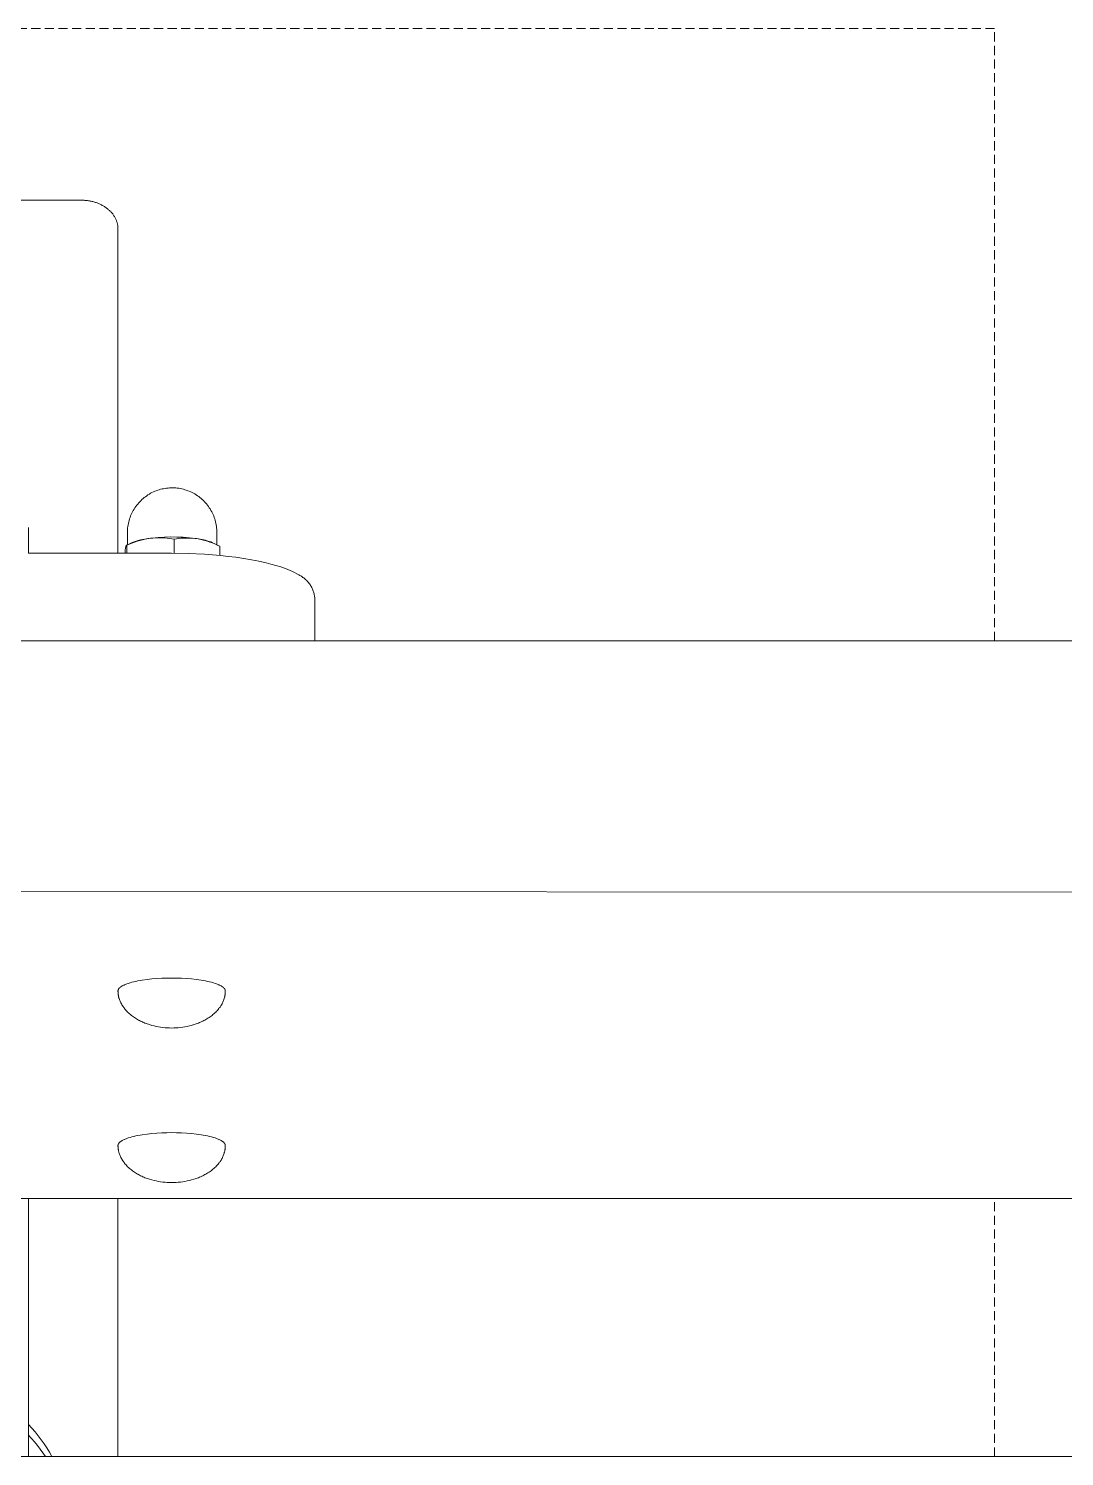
# Model space of a CAD drawing. Header units: millimetres. Extents: x -253 to 4295, y -442 to 2895.
# Drawn here: x 164.8 to 309.6, y 1224 to 1423.6 of the extents above; entities that cross this region are included whole.
import ezdxf

# ---------------------------------------------------------------- set-up
doc = ezdxf.new("R2010")
doc.units = ezdxf.units.MM
doc.linetypes.add('HIDDEN', pattern=[1.905, 1.27, -0.635])
doc.layers.add('ZANO_R', color=7, linetype='Continuous', lineweight=0)
doc.layers.add('ZANO_R_przerywana', color=7, linetype='HIDDEN', lineweight=0)

msp = doc.modelspace()

# ---------------------------------------------------------------- linework, layer by layer
at = {"layer": 'ZANO_R'}
for p, q in [((133.74, 1399.64), (165.93, 1399.64)), ((165.93, 1399.64), (166.9, 1399.64)), ((166.9, 1399.64), (172.21, 1399.64)), ((172.21, 1399.64), (172.33, 1399.64)), ((172.33, 1399.64), (172.46, 1399.64)), ((172.46, 1399.64), (172.58, 1399.63)), ((172.58, 1399.63), (172.71, 1399.62)), ((172.71, 1399.62), (172.83, 1399.61)), ((172.83, 1399.61), (172.96, 1399.6)), ((172.96, 1399.6), (173.08, 1399.59)), ((173.08, 1399.59), (173.21, 1399.57)), ((173.21, 1399.57), (173.33, 1399.55)), ((173.33, 1399.55), (173.45, 1399.52)), ((173.45, 1399.52), (173.58, 1399.5)), ((173.58, 1399.5), (173.7, 1399.47)), ((173.7, 1399.47), (173.82, 1399.44)), ((173.82, 1399.44), (173.94, 1399.41)), ((173.94, 1399.41), (174.06, 1399.37)), ((174.06, 1399.37), (174.18, 1399.34)), ((174.18, 1399.34), (174.29, 1399.3)), ((174.29, 1399.3), (174.4, 1399.26)), ((174.4, 1399.26), (174.51, 1399.22)), ((174.51, 1399.22), (174.62, 1399.17)), ((174.62, 1399.17), (174.72, 1399.13)), ((174.72, 1399.13), (174.83, 1399.08)), ((174.83, 1399.08), (174.94, 1399.03)), ((174.94, 1399.03), (175.04, 1398.98)), ((175.04, 1398.98), (175.14, 1398.92)), ((175.14, 1398.92), (175.24, 1398.87)), ((175.24, 1398.87), (175.34, 1398.81)), ((175.34, 1398.81), (175.44, 1398.75)), ((175.44, 1398.75), (175.54, 1398.68)), ((175.54, 1398.68), (175.64, 1398.62)), ((175.64, 1398.62), (175.73, 1398.55)), ((175.73, 1398.55), (175.83, 1398.48)), ((175.83, 1398.48), (175.91, 1398.41)), ((175.91, 1398.41), (175.99, 1398.34)), ((175.99, 1398.34), (176.07, 1398.27)), ((176.07, 1398.27), (176.15, 1398.2)), ((176.15, 1398.2), (176.23, 1398.12)), ((176.23, 1398.12), (176.31, 1398.05)), ((176.31, 1398.05), (176.38, 1397.97)), ((176.38, 1397.97), (176.45, 1397.89)), ((176.45, 1397.89), (176.52, 1397.81)), ((176.52, 1397.81), (176.59, 1397.72)), ((176.59, 1397.72), (176.65, 1397.64)), ((176.65, 1397.64), (176.71, 1397.55)), ((176.71, 1397.55), (176.77, 1397.46)), ((176.77, 1397.46), (176.83, 1397.37)), ((176.83, 1397.37), (176.88, 1397.28)), ((176.88, 1397.28), (176.93, 1397.19)), ((176.93, 1397.19), (176.98, 1397.1)), ((176.98, 1397.1), (177.03, 1397.01)), ((177.03, 1397.01), (177.07, 1396.91)), ((177.07, 1396.91), (177.11, 1396.82)), ((177.11, 1396.82), (177.14, 1396.72)), ((177.14, 1396.72), (177.18, 1396.62)), ((177.18, 1396.62), (177.21, 1396.53)), ((177.21, 1396.53), (177.23, 1396.43)), ((177.23, 1396.43), (177.26, 1396.33)), ((177.26, 1396.33), (177.28, 1396.23)), ((177.28, 1396.23), (177.29, 1396.14)), ((177.29, 1396.14), (177.31, 1396.04)), ((177.31, 1396.04), (177.32, 1395.94)), ((177.32, 1395.94), (177.33, 1395.84)), ((177.33, 1395.84), (177.33, 1395.74)), ((177.33, 1395.74), (177.33, 1395.64)), ((177.33, 1364.64), (177.33, 1395.64)), ((177.33, 1350.26), (177.33, 1364.64)), ((180.67, 1357.77), (180.83, 1357.92)), ((180.83, 1357.92), (181, 1358.05)), ((181, 1358.05), (181.17, 1358.18)), ((181.17, 1358.18), (181.34, 1358.31)), ((181.34, 1358.31), (181.52, 1358.43)), ((181.52, 1358.43), (181.71, 1358.54)), ((181.71, 1358.54), (181.89, 1358.65)), ((181.89, 1358.65), (182.08, 1358.75)), ((182.08, 1358.75), (182.28, 1358.84)), ((182.28, 1358.84), (182.47, 1358.93)), ((182.47, 1358.93), (182.67, 1359.01)), ((182.67, 1359.01), (182.88, 1359.08)), ((182.88, 1359.08), (183.08, 1359.15)), ((183.08, 1359.15), (183.29, 1359.21)), ((183.29, 1359.21), (183.49, 1359.26)), ((183.49, 1359.26), (183.7, 1359.3)), ((183.7, 1359.3), (183.91, 1359.34)), ((183.91, 1359.34), (184.13, 1359.37)), ((184.13, 1359.37), (184.34, 1359.39)), ((184.34, 1359.39), (184.55, 1359.41)), ((184.55, 1359.41), (184.77, 1359.42)), ((184.77, 1359.42), (184.98, 1359.42)), ((184.98, 1359.42), (185.19, 1359.41)), ((185.19, 1359.41), (185.41, 1359.4)), ((185.41, 1359.4), (185.62, 1359.38)), ((185.62, 1359.38), (185.83, 1359.35)), ((185.83, 1359.35), (186.05, 1359.31)), ((186.05, 1359.31), (186.26, 1359.27)), ((186.26, 1359.27), (186.47, 1359.22)), ((186.47, 1359.22), (186.68, 1359.16)), ((186.68, 1359.16), (186.88, 1359.09)), ((186.88, 1359.09), (187.09, 1359.02)), ((187.09, 1359.02), (187.29, 1358.94)), ((187.29, 1358.94), (187.49, 1358.86)), ((187.49, 1358.86), (187.68, 1358.76)), ((187.68, 1358.76), (187.88, 1358.66)), ((187.88, 1358.66), (188.06, 1358.56)), ((188.06, 1358.56), (188.25, 1358.44)), ((188.25, 1358.44), (188.43, 1358.32)), ((188.43, 1358.32), (188.61, 1358.2)), ((188.61, 1358.2), (188.78, 1358.07)), ((188.78, 1358.07), (188.95, 1357.93)), ((188.95, 1357.93), (189.11, 1357.79)), ((179.17, 1355.68), (179.26, 1355.88)), ((179.26, 1355.88), (179.36, 1356.07)), ((179.36, 1356.07), (179.46, 1356.26)), ((179.46, 1356.26), (179.57, 1356.45)), ((179.57, 1356.45), (179.69, 1356.63)), ((179.69, 1356.63), (179.81, 1356.81)), ((179.81, 1356.81), (179.94, 1356.98)), ((179.94, 1356.98), (180.08, 1357.15)), ((180.08, 1357.15), (180.22, 1357.31)), ((180.22, 1357.31), (180.36, 1357.47)), ((180.36, 1357.47), (180.51, 1357.62)), ((180.51, 1357.62), (180.67, 1357.77)), ((189.11, 1357.79), (189.27, 1357.64)), ((189.27, 1357.64), (189.42, 1357.48)), ((189.42, 1357.48), (189.56, 1357.32)), ((189.56, 1357.32), (189.71, 1357.16)), ((189.71, 1357.16), (189.84, 1356.99)), ((189.84, 1356.99), (189.97, 1356.82)), ((189.97, 1356.82), (190.09, 1356.64)), ((190.09, 1356.64), (190.21, 1356.46)), ((190.21, 1356.46), (190.32, 1356.27)), ((190.32, 1356.27), (190.43, 1356.08)), ((190.43, 1356.08), (190.52, 1355.89)), ((190.52, 1355.89), (190.61, 1355.69)), ((164.83, 1350.26), (164.83, 1353.85)), ((178.66, 1353.6), (178.68, 1353.81)), ((178.68, 1353.81), (178.71, 1354.03)), ((178.71, 1354.03), (178.74, 1354.24)), ((178.74, 1354.24), (178.78, 1354.45)), ((178.78, 1354.45), (178.83, 1354.66)), ((178.83, 1354.66), (178.88, 1354.87)), ((178.88, 1354.87), (178.94, 1355.08)), ((178.94, 1355.08), (179.01, 1355.28)), ((179.01, 1355.28), (179.09, 1355.48)), ((179.09, 1355.48), (179.17, 1355.68)), ((190.61, 1355.69), (190.7, 1355.49)), ((190.7, 1355.49), (190.77, 1355.29)), ((190.77, 1355.29), (190.84, 1355.09)), ((190.84, 1355.09), (190.91, 1354.88)), ((190.91, 1354.88), (190.96, 1354.67)), ((190.96, 1354.67), (191.01, 1354.46)), ((191.01, 1354.46), (191.05, 1354.25)), ((191.05, 1354.25), (191.09, 1354.03)), ((191.09, 1354.03), (191.11, 1353.82)), ((191.11, 1353.82), (191.13, 1353.6)), ((178.65, 1353.38), (178.66, 1353.6)), ((178.65, 1353.17), (178.65, 1353.38)), ((178.65, 1351.46), (178.65, 1353.17)), ((179.26, 1351.69), (179.62, 1351.82)), ((179.59, 1351.88), (179.3, 1351.77)), ((179.88, 1351.97), (179.59, 1351.88)), ((179.62, 1351.82), (179.99, 1351.94)), ((180.17, 1352.06), (179.88, 1351.97)), ((179.99, 1351.94), (180.36, 1352.05)), ((180.46, 1352.13), (180.17, 1352.06)), ((180.36, 1352.05), (180.74, 1352.15)), ((180.76, 1352.2), (180.46, 1352.13)), ((180.74, 1352.15), (181.11, 1352.23)), ((181.06, 1352.26), (180.76, 1352.2)), ((181.36, 1352.3), (181.06, 1352.26)), ((181.11, 1352.23), (181.49, 1352.31)), ((181.66, 1352.34), (181.36, 1352.3)), ((181.49, 1352.31), (181.87, 1352.37)), ((181.87, 1352.37), (182.21, 1352.4)), ((182.95, 1352.47), (182.08, 1352.39)), ((182.21, 1352.4), (182.54, 1352.42)), ((182.54, 1352.42), (182.87, 1352.44)), ((182.87, 1352.44), (183.21, 1352.44)), ((183.82, 1352.52), (182.95, 1352.47)), ((183.21, 1352.44), (183.54, 1352.43)), ((183.54, 1352.43), (183.87, 1352.41)), ((184.69, 1352.55), (183.82, 1352.52)), ((183.87, 1352.41), (184.21, 1352.38)), ((184.21, 1352.38), (184.54, 1352.34)), ((184.54, 1352.34), (184.87, 1352.29)), ((185.56, 1352.54), (184.69, 1352.55)), ((184.87, 1352.29), (185.2, 1352.22)), ((185.2, 1352.22), (185.51, 1352.28)), ((185.2, 1352.22), (185.2, 1350.26)), ((185.51, 1352.28), (185.83, 1352.32)), ((186.43, 1352.5), (185.56, 1352.54)), ((185.83, 1352.32), (186.14, 1352.36)), ((186.14, 1352.36), (186.46, 1352.38)), ((187.3, 1352.43), (186.43, 1352.5)), ((186.46, 1352.38), (186.78, 1352.4)), ((186.78, 1352.4), (187.1, 1352.4)), ((187.1, 1352.4), (187.42, 1352.39)), ((188.17, 1352.33), (187.3, 1352.43)), ((187.42, 1352.39), (187.73, 1352.37)), ((187.73, 1352.37), (188.05, 1352.34)), ((188.05, 1352.34), (188.37, 1352.31)), ((188.37, 1352.31), (188.73, 1352.24)), ((188.82, 1352.24), (188.57, 1352.27)), ((188.73, 1352.24), (189.1, 1352.16)), ((189.07, 1352.19), (188.82, 1352.24)), ((189.32, 1352.14), (189.07, 1352.19)), ((189.1, 1352.16), (189.46, 1352.06)), ((189.57, 1352.08), (189.32, 1352.14)), ((189.46, 1352.06), (189.82, 1351.96)), ((189.81, 1352.01), (189.57, 1352.08)), ((190.06, 1351.93), (189.81, 1352.01)), ((189.82, 1351.96), (190.17, 1351.84)), ((190.3, 1351.85), (190.06, 1351.93)), ((190.17, 1351.84), (190.52, 1351.71)), ((190.53, 1351.75), (190.3, 1351.85)), ((191.13, 1353.6), (191.14, 1353.39)), ((191.14, 1353.39), (191.15, 1353.17)), ((191.15, 1353.17), (191.15, 1351.46)), ((164.83, 1350.26), (184.83, 1350.26)), ((178.31, 1350.26), (178.35, 1350.65)), ((178.35, 1350.65), (178.4, 1351.05)), ((178.4, 1351.05), (178.42, 1351.15)), ((178.42, 1351.15), (178.43, 1351.2)), ((178.43, 1351.2), (178.44, 1351.24)), ((178.44, 1351.24), (178.45, 1351.27)), ((178.45, 1351.29), (178.46, 1351.3)), ((178.45, 1351.27), (178.45, 1351.29)), ((178.46, 1351.32), (178.47, 1351.33)), ((178.46, 1351.3), (178.46, 1351.32)), ((178.47, 1351.34), (178.47, 1351.35)), ((178.47, 1351.35), (178.48, 1351.35)), ((178.47, 1351.33), (178.47, 1351.34)), ((178.48, 1351.36), (178.49, 1351.37)), ((178.48, 1351.35), (178.48, 1351.36)), ((178.48, 1351.36), (178.48, 1351.36)), ((178.48, 1351.36), (178.48, 1351.36)), ((178.49, 1351.37), (178.49, 1351.38)), ((178.49, 1351.38), (178.49, 1351.38)), ((178.49, 1351.38), (178.49, 1351.38)), ((178.49, 1351.38), (178.49, 1351.38)), ((178.49, 1351.38), (178.5, 1351.38)), ((178.49, 1351.37), (178.49, 1351.37)), ((178.5, 1351.38), (178.5, 1351.39)), ((178.5, 1351.39), (178.5, 1351.39)), ((178.5, 1351.39), (178.5, 1351.39)), ((178.5, 1351.39), (178.5, 1351.39)), ((178.5, 1351.39), (178.5, 1351.39)), ((178.5, 1351.39), (178.5, 1351.39)), ((178.5, 1351.39), (178.51, 1351.39)), ((178.5, 1351.38), (178.5, 1351.38)), ((178.5, 1351.38), (178.5, 1351.38)), ((178.51, 1351.4), (179.02, 1351.65)), ((178.51, 1351.39), (178.51, 1351.4)), ((178.51, 1351.4), (178.51, 1351.4)), ((178.51, 1351.4), (178.51, 1351.4)), ((178.51, 1351.4), (178.51, 1351.4)), ((178.51, 1351.4), (178.51, 1351.4)), ((178.51, 1351.4), (178.51, 1351.4)), ((178.51, 1351.4), (178.51, 1351.4)), ((178.51, 1351.4), (178.52, 1351.4)), ((178.51, 1351.39), (178.51, 1351.39)), ((178.51, 1351.39), (178.51, 1351.39)), ((178.51, 1351.39), (178.51, 1351.39)), ((178.51, 1351.39), (178.51, 1351.39)), ((178.51, 1351.39), (178.51, 1351.39)), ((178.51, 1351.39), (178.51, 1351.39)), ((178.52, 1351.4), (178.52, 1351.4)), ((178.52, 1351.4), (178.52, 1351.4)), ((178.52, 1351.4), (178.52, 1351.4)), ((178.52, 1351.4), (178.52, 1351.4)), ((178.52, 1351.4), (178.52, 1351.4)), ((178.52, 1351.4), (178.52, 1351.4)), ((178.52, 1351.4), (178.52, 1351.4)), ((178.52, 1351.4), (178.52, 1351.4)), ((178.52, 1351.4), (178.52, 1351.4)), ((178.52, 1351.4), (178.52, 1351.4)), ((178.52, 1351.4), (178.52, 1351.4)), ((178.52, 1351.4), (178.52, 1351.4)), ((178.52, 1351.4), (178.52, 1351.4)), ((178.52, 1351.4), (178.52, 1351.4)), ((178.52, 1351.4), (178.52, 1351.4)), ((178.52, 1351.4), (178.52, 1351.4)), ((178.52, 1351.4), (178.53, 1351.4)), ((178.53, 1351.4), (178.53, 1351.4)), ((178.53, 1351.4), (178.53, 1351.4)), ((178.53, 1351.4), (178.53, 1351.4)), ((178.53, 1351.4), (178.53, 1351.4)), ((178.53, 1351.4), (178.53, 1351.4)), ((178.53, 1351.4), (178.53, 1351.4)), ((178.53, 1351.4), (178.53, 1351.4)), ((178.53, 1351.4), (178.53, 1351.4)), ((178.53, 1351.4), (178.53, 1351.4)), ((178.53, 1351.4), (178.53, 1351.4)), ((178.53, 1351.4), (178.53, 1351.4)), ((178.53, 1351.4), (178.53, 1351.4)), ((178.53, 1351.4), (178.53, 1351.4)), ((178.53, 1351.4), (178.53, 1351.4)), ((178.53, 1351.4), (178.53, 1351.4)), ((178.53, 1351.4), (178.53, 1351.4)), ((178.53, 1351.4), (178.53, 1351.4)), ((178.53, 1351.4), (178.54, 1351.4)), ((178.54, 1351.4), (178.54, 1351.4)), ((178.54, 1351.4), (178.54, 1351.4)), ((178.54, 1351.4), (178.54, 1351.4)), ((178.54, 1351.4), (178.54, 1351.39)), ((178.54, 1351.39), (178.54, 1351.39)), ((178.54, 1351.39), (178.54, 1351.39)), ((178.54, 1351.39), (178.54, 1351.39)), ((178.54, 1351.39), (178.54, 1351.39)), ((178.54, 1351.39), (178.54, 1351.39)), ((178.54, 1351.39), (178.55, 1351.39)), ((178.55, 1351.38), (178.9, 1351.54)), ((178.55, 1351.39), (178.55, 1351.39)), ((178.55, 1351.39), (178.55, 1351.39)), ((178.55, 1351.39), (178.55, 1351.39)), ((178.55, 1351.39), (178.55, 1351.39)), ((178.55, 1351.39), (178.55, 1351.38)), ((178.55, 1350.26), (178.55, 1351.38)), ((178.9, 1351.54), (179.26, 1351.69)), ((179.3, 1351.77), (179.02, 1351.65)), ((184.83, 1350.26), (187.14, 1350.22)), ((187.14, 1350.22), (189.44, 1350.12)), ((189.44, 1350.12), (191.66, 1349.94)), ((190.52, 1351.71), (190.87, 1351.57)), ((190.77, 1351.65), (190.53, 1351.75)), ((190.77, 1351.65), (191.53, 1351.27)), ((190.87, 1351.57), (191.21, 1351.42)), ((191.21, 1351.42), (191.54, 1351.26)), ((191.52, 1351.27), (191.51, 1351.27)), ((191.54, 1351.26), (191.53, 1351.27)), ((191.54, 1349.95), (191.54, 1351.26)), ((191.66, 1349.94), (192.73, 1349.83)), ((192.73, 1349.83), (193.79, 1349.7)), ((193.79, 1349.7), (194.9, 1349.54)), ((194.9, 1349.54), (196.01, 1349.36)), ((196.01, 1349.36), (197.02, 1349.16)), ((197.02, 1349.16), (198.03, 1348.93)), ((198.03, 1348.93), (198.71, 1348.76)), ((198.71, 1348.76), (199.4, 1348.57)), ((199.4, 1348.57), (200.07, 1348.36)), ((200.07, 1348.36), (200.73, 1348.12)), ((200.73, 1348.12), (201.39, 1347.85)), ((201.39, 1347.85), (201.7, 1347.72)), ((201.7, 1347.72), (202.01, 1347.57)), ((202.01, 1347.57), (202.3, 1347.41)), ((202.3, 1347.41), (202.6, 1347.24)), ((202.6, 1347.24), (202.72, 1347.18)), ((202.72, 1347.18), (202.84, 1347.11)), ((202.84, 1347.11), (202.96, 1347.05)), ((202.96, 1347.05), (203.07, 1346.97)), ((203.07, 1346.97), (203.18, 1346.9)), ((203.18, 1346.9), (203.29, 1346.82)), ((203.29, 1346.82), (203.4, 1346.74)), ((203.4, 1346.74), (203.5, 1346.65)), ((203.5, 1346.65), (203.6, 1346.56)), ((203.6, 1346.56), (203.7, 1346.46)), ((203.7, 1346.46), (203.79, 1346.37)), ((203.79, 1346.37), (203.88, 1346.27)), ((203.88, 1346.27), (203.97, 1346.16)), ((203.97, 1346.16), (204.05, 1346.06)), ((204.05, 1346.06), (204.13, 1345.95)), ((204.13, 1345.95), (204.2, 1345.84)), ((204.2, 1345.84), (204.28, 1345.72)), ((204.28, 1345.72), (204.34, 1345.6)), ((204.34, 1345.6), (204.41, 1345.49)), ((204.41, 1345.49), (204.47, 1345.36)), ((204.47, 1345.36), (204.52, 1345.24)), ((204.52, 1345.24), (204.57, 1345.12)), ((204.57, 1345.12), (204.62, 1344.99)), ((204.62, 1344.99), (204.66, 1344.86)), ((204.66, 1344.86), (204.7, 1344.73)), ((204.7, 1344.73), (204.73, 1344.6)), ((204.73, 1344.6), (204.76, 1344.47)), ((204.76, 1344.47), (204.79, 1344.34)), ((204.79, 1344.34), (204.81, 1344.2)), ((204.81, 1344.2), (204.82, 1344.07)), ((204.82, 1344.07), (204.83, 1343.93)), ((204.83, 1343.93), (204.83, 1338.03)), ((-45.17, 1338.03), (1734.83, 1338.03)), ((1744.83, 1301.96), (-55.17, 1303.1)), ((178.17, 1289.89), (178.26, 1289.93)), ((178.26, 1289.93), (178.35, 1289.97)), ((178.35, 1289.97), (178.45, 1290.01)), ((178.45, 1290.01), (178.56, 1290.05)), ((178.56, 1290.05), (178.77, 1290.12)), ((178.77, 1290.12), (179.01, 1290.2)), ((179.01, 1290.2), (179.26, 1290.27)), ((179.26, 1290.27), (179.53, 1290.33)), ((179.53, 1290.33), (179.81, 1290.4)), ((179.81, 1290.4), (180.11, 1290.46)), ((180.11, 1290.46), (180.41, 1290.52)), ((180.41, 1290.52), (180.73, 1290.57)), ((180.73, 1290.57), (181.39, 1290.66)), ((181.39, 1290.66), (182.07, 1290.74)), ((182.07, 1290.74), (182.77, 1290.79)), ((182.77, 1290.79), (183.47, 1290.83)), ((183.47, 1290.83), (184.16, 1290.85)), ((184.16, 1290.85), (184.83, 1290.86)), ((184.83, 1290.86), (185.51, 1290.85)), ((185.51, 1290.85), (186.2, 1290.83)), ((186.2, 1290.83), (186.9, 1290.79)), ((186.9, 1290.79), (187.59, 1290.74)), ((187.59, 1290.74), (188.28, 1290.66)), ((188.28, 1290.66), (188.94, 1290.57)), ((188.94, 1290.57), (189.25, 1290.52)), ((189.25, 1290.52), (189.56, 1290.46)), ((189.56, 1290.46), (189.85, 1290.4)), ((189.85, 1290.4), (190.14, 1290.33)), ((190.14, 1290.33), (190.4, 1290.27)), ((190.4, 1290.27), (190.66, 1290.2)), ((190.66, 1290.2), (190.89, 1290.12)), ((190.89, 1290.12), (191.11, 1290.05)), ((191.11, 1290.05), (191.21, 1290.01)), ((191.21, 1290.01), (191.31, 1289.97)), ((191.31, 1289.97), (191.41, 1289.93)), ((191.41, 1289.93), (191.49, 1289.89)), ((177.33, 1289.1), (177.34, 1289.11)), ((177.33, 1289.09), (177.33, 1289.1)), ((177.33, 1289.08), (177.33, 1289.09)), ((177.33, 1289.07), (177.33, 1289.08)), ((177.33, 1289.06), (177.33, 1289.07)), ((177.33, 1288.99), (177.33, 1289.06)), ((177.34, 1288.92), (177.33, 1288.99)), ((177.34, 1289.16), (177.35, 1289.17)), ((177.34, 1289.15), (177.34, 1289.16)), ((177.34, 1289.14), (177.34, 1289.15)), ((177.34, 1289.13), (177.34, 1289.14)), ((177.34, 1289.12), (177.34, 1289.13)), ((177.34, 1289.11), (177.34, 1289.12)), ((177.34, 1288.86), (177.34, 1288.92)), ((177.34, 1288.79), (177.34, 1288.86)), ((177.35, 1288.72), (177.34, 1288.79)), ((177.35, 1289.19), (177.36, 1289.2)), ((177.35, 1289.18), (177.35, 1289.19)), ((177.35, 1289.17), (177.35, 1289.18)), ((177.36, 1288.66), (177.35, 1288.72)), ((177.36, 1289.22), (177.37, 1289.23)), ((177.36, 1289.21), (177.36, 1289.22)), ((177.36, 1289.2), (177.36, 1289.21)), ((177.36, 1288.59), (177.36, 1288.66)), ((177.37, 1288.52), (177.36, 1288.59)), ((177.37, 1289.24), (177.38, 1289.25)), ((177.37, 1289.23), (177.37, 1289.24)), ((177.38, 1288.46), (177.37, 1288.52)), ((177.38, 1289.26), (177.39, 1289.27)), ((177.38, 1289.25), (177.38, 1289.26)), ((177.4, 1288.39), (177.38, 1288.46)), ((177.39, 1289.28), (177.4, 1289.29)), ((177.39, 1289.27), (177.39, 1289.28)), ((177.4, 1289.3), (177.41, 1289.32)), ((177.4, 1289.29), (177.4, 1289.3)), ((177.41, 1288.33), (177.4, 1288.39)), ((177.41, 1289.33), (177.42, 1289.34)), ((177.41, 1289.32), (177.41, 1289.33)), ((177.42, 1288.26), (177.41, 1288.33)), ((177.42, 1289.34), (177.43, 1289.35)), ((177.44, 1288.2), (177.42, 1288.26)), ((177.43, 1289.35), (177.44, 1289.37)), ((177.44, 1289.37), (177.46, 1289.39)), ((177.45, 1288.13), (177.44, 1288.2)), ((177.47, 1288.07), (177.45, 1288.13)), ((177.46, 1289.39), (177.47, 1289.41)), ((177.47, 1289.41), (177.49, 1289.43)), ((177.49, 1288), (177.47, 1288.07)), ((177.49, 1289.43), (177.51, 1289.45)), ((177.53, 1287.88), (177.49, 1288)), ((177.51, 1289.45), (177.53, 1289.47)), ((177.53, 1289.47), (177.55, 1289.49)), ((177.55, 1289.49), (177.57, 1289.51)), ((177.57, 1289.51), (177.6, 1289.53)), ((177.6, 1289.53), (177.62, 1289.56)), ((177.62, 1289.56), (177.65, 1289.58)), ((177.65, 1289.58), (177.67, 1289.6)), ((177.67, 1289.6), (177.7, 1289.62)), ((177.7, 1289.62), (177.73, 1289.64)), ((177.73, 1289.64), (177.76, 1289.66)), ((177.76, 1289.66), (177.79, 1289.68)), ((177.79, 1289.68), (177.86, 1289.72)), ((177.86, 1289.72), (177.93, 1289.76)), ((177.93, 1289.76), (178.01, 1289.81)), ((178.01, 1289.81), (178.09, 1289.85)), ((178.09, 1289.85), (178.17, 1289.89)), ((191.49, 1289.89), (191.58, 1289.85)), ((191.58, 1289.85), (191.66, 1289.81)), ((191.66, 1289.81), (191.74, 1289.76)), ((191.74, 1289.76), (191.81, 1289.72)), ((191.81, 1289.72), (191.87, 1289.68)), ((191.87, 1289.68), (191.9, 1289.66)), ((191.9, 1289.66), (191.93, 1289.64)), ((191.93, 1289.64), (191.96, 1289.62)), ((191.96, 1289.62), (191.99, 1289.6)), ((191.99, 1289.6), (192.02, 1289.58)), ((192.02, 1289.58), (192.04, 1289.56)), ((192.04, 1289.56), (192.07, 1289.53)), ((192.07, 1289.53), (192.09, 1289.51)), ((192.09, 1289.51), (192.11, 1289.49)), ((192.11, 1289.49), (192.13, 1289.47)), ((192.13, 1289.47), (192.15, 1289.45)), ((192.18, 1288), (192.13, 1287.88)), ((192.15, 1289.45), (192.17, 1289.43)), ((192.17, 1289.43), (192.19, 1289.41)), ((192.19, 1288.07), (192.18, 1288)), ((192.19, 1289.41), (192.21, 1289.39)), ((192.21, 1288.13), (192.19, 1288.07)), ((192.21, 1289.39), (192.22, 1289.37)), ((192.23, 1288.2), (192.21, 1288.13)), ((192.22, 1289.37), (192.24, 1289.35)), ((192.24, 1288.26), (192.23, 1288.2)), ((192.24, 1289.35), (192.24, 1289.34)), ((192.24, 1289.34), (192.25, 1289.33)), ((192.26, 1288.33), (192.24, 1288.26)), ((192.25, 1289.33), (192.26, 1289.32)), ((192.26, 1289.32), (192.26, 1289.3)), ((192.26, 1289.3), (192.27, 1289.29)), ((192.27, 1288.39), (192.26, 1288.33)), ((192.27, 1289.29), (192.27, 1289.28)), ((192.27, 1289.28), (192.28, 1289.27)), ((192.28, 1288.46), (192.27, 1288.39)), ((192.28, 1289.27), (192.29, 1289.26)), ((192.29, 1288.52), (192.28, 1288.46)), ((192.29, 1289.26), (192.29, 1289.25)), ((192.29, 1289.25), (192.29, 1289.24)), ((192.29, 1289.24), (192.3, 1289.23)), ((192.3, 1288.59), (192.29, 1288.52)), ((192.3, 1289.23), (192.3, 1289.22)), ((192.3, 1289.22), (192.31, 1289.21)), ((192.31, 1288.66), (192.3, 1288.59)), ((192.31, 1289.21), (192.31, 1289.2)), ((192.31, 1289.2), (192.31, 1289.19)), ((192.31, 1289.19), (192.32, 1289.18)), ((192.32, 1288.72), (192.31, 1288.66)), ((192.32, 1289.18), (192.32, 1289.17)), ((192.32, 1289.17), (192.32, 1289.16)), ((192.32, 1289.16), (192.32, 1289.15)), ((192.32, 1289.15), (192.33, 1289.14)), ((192.33, 1288.86), (192.32, 1288.79)), ((192.32, 1288.79), (192.32, 1288.72)), ((192.33, 1289.14), (192.33, 1289.13)), ((192.33, 1289.13), (192.33, 1289.12)), ((192.33, 1289.12), (192.33, 1289.11)), ((192.33, 1289.11), (192.33, 1289.1)), ((192.33, 1289.1), (192.33, 1289.09)), ((192.33, 1289.09), (192.33, 1289.08)), ((192.33, 1289.08), (192.33, 1289.07)), ((192.33, 1289.07), (192.33, 1289.06)), ((192.33, 1289.06), (192.33, 1288.99)), ((192.33, 1288.99), (192.33, 1288.92)), ((192.33, 1288.92), (192.33, 1288.86)), ((177.58, 1287.75), (177.53, 1287.88)), ((177.63, 1287.63), (177.58, 1287.75)), ((177.68, 1287.5), (177.63, 1287.63)), ((177.74, 1287.38), (177.68, 1287.5)), ((177.8, 1287.26), (177.74, 1287.38)), ((177.87, 1287.14), (177.8, 1287.26)), ((177.94, 1287.03), (177.87, 1287.14)), ((177.98, 1286.96), (177.94, 1287.03)), ((178.03, 1286.88), (177.98, 1286.96)), ((178.08, 1286.81), (178.03, 1286.88)), ((178.13, 1286.74), (178.08, 1286.81)), ((178.18, 1286.68), (178.13, 1286.74)), ((178.23, 1286.61), (178.18, 1286.68)), ((178.33, 1286.47), (178.23, 1286.61)), ((178.45, 1286.35), (178.33, 1286.47)), ((178.56, 1286.22), (178.45, 1286.35)), ((178.68, 1286.1), (178.56, 1286.22)), ((178.81, 1285.98), (178.68, 1286.1)), ((178.93, 1285.86), (178.81, 1285.98)), ((190.86, 1285.98), (190.73, 1285.86)), ((190.98, 1286.1), (190.86, 1285.98)), ((191.1, 1286.22), (190.98, 1286.1)), ((191.22, 1286.35), (191.1, 1286.22)), ((191.33, 1286.47), (191.22, 1286.35)), ((191.44, 1286.61), (191.33, 1286.47)), ((191.49, 1286.68), (191.44, 1286.61)), ((191.54, 1286.74), (191.49, 1286.68)), ((191.59, 1286.81), (191.54, 1286.74)), ((191.64, 1286.88), (191.59, 1286.81)), ((191.69, 1286.96), (191.64, 1286.88)), ((191.73, 1287.03), (191.69, 1286.96)), ((191.8, 1287.14), (191.73, 1287.03)), ((191.87, 1287.26), (191.8, 1287.14)), ((191.93, 1287.38), (191.87, 1287.26)), ((191.99, 1287.5), (191.93, 1287.38)), ((192.04, 1287.63), (191.99, 1287.5)), ((192.09, 1287.75), (192.04, 1287.63)), ((192.13, 1287.88), (192.09, 1287.75)), ((179.06, 1285.75), (178.93, 1285.86)), ((179.2, 1285.64), (179.06, 1285.75)), ((179.34, 1285.54), (179.2, 1285.64)), ((179.48, 1285.44), (179.34, 1285.54)), ((179.62, 1285.34), (179.48, 1285.44)), ((179.76, 1285.25), (179.62, 1285.34)), ((179.91, 1285.16), (179.76, 1285.25)), ((180.05, 1285.07), (179.91, 1285.16)), ((180.2, 1284.99), (180.05, 1285.07)), ((180.34, 1284.91), (180.2, 1284.99)), ((180.49, 1284.84), (180.34, 1284.91)), ((180.64, 1284.77), (180.49, 1284.84)), ((180.79, 1284.7), (180.64, 1284.77)), ((180.94, 1284.63), (180.79, 1284.7)), ((181.1, 1284.57), (180.94, 1284.63)), ((181.25, 1284.51), (181.1, 1284.57)), ((181.41, 1284.45), (181.25, 1284.51)), ((181.57, 1284.4), (181.41, 1284.45)), ((181.73, 1284.35), (181.57, 1284.4)), ((182.05, 1284.25), (181.73, 1284.35)), ((182.37, 1284.17), (182.05, 1284.25)), ((182.67, 1284.1), (182.37, 1284.17)), ((182.98, 1284.04), (182.67, 1284.1)), ((183.28, 1283.99), (182.98, 1284.04)), ((183.59, 1283.95), (183.28, 1283.99)), ((183.9, 1283.92), (183.59, 1283.95)), ((184.21, 1283.9), (183.9, 1283.92)), ((185.76, 1283.92), (185.45, 1283.9)), ((186.07, 1283.95), (185.76, 1283.92)), ((186.38, 1283.99), (186.07, 1283.95)), ((186.69, 1284.04), (186.38, 1283.99)), ((186.99, 1284.1), (186.69, 1284.04)), ((187.3, 1284.17), (186.99, 1284.1)), ((187.62, 1284.25), (187.3, 1284.17)), ((187.94, 1284.35), (187.62, 1284.25)), ((188.1, 1284.4), (187.94, 1284.35)), ((188.26, 1284.45), (188.1, 1284.4)), ((188.41, 1284.51), (188.26, 1284.45)), ((188.57, 1284.57), (188.41, 1284.51)), ((188.72, 1284.63), (188.57, 1284.57)), ((188.87, 1284.7), (188.72, 1284.63)), ((189.03, 1284.77), (188.87, 1284.7)), ((189.18, 1284.84), (189.03, 1284.77)), ((189.32, 1284.91), (189.18, 1284.84)), ((189.47, 1284.99), (189.32, 1284.91)), ((189.61, 1285.07), (189.47, 1284.99)), ((189.76, 1285.16), (189.61, 1285.07)), ((189.9, 1285.25), (189.76, 1285.16)), ((190.05, 1285.34), (189.9, 1285.25)), ((190.19, 1285.44), (190.05, 1285.34)), ((190.33, 1285.54), (190.19, 1285.44)), ((190.47, 1285.64), (190.33, 1285.54)), ((190.6, 1285.75), (190.47, 1285.64)), ((190.73, 1285.86), (190.6, 1285.75)), ((184.52, 1283.89), (184.21, 1283.9)), ((184.83, 1283.88), (184.52, 1283.89)), ((185.14, 1283.89), (184.83, 1283.88)), ((185.45, 1283.9), (185.14, 1283.89)), ((177.6, 1267.92), (177.62, 1267.94)), ((177.62, 1267.94), (177.65, 1267.96)), ((177.65, 1267.96), (177.67, 1267.98)), ((177.67, 1267.98), (177.7, 1268)), ((177.7, 1268), (177.73, 1268.02)), ((177.73, 1268.02), (177.76, 1268.05)), ((177.76, 1268.05), (177.79, 1268.07)), ((177.79, 1268.07), (177.86, 1268.11)), ((177.86, 1268.11), (177.93, 1268.15)), ((177.93, 1268.15), (178.01, 1268.19)), ((178.01, 1268.19), (178.09, 1268.23)), ((178.09, 1268.23), (178.17, 1268.27)), ((178.17, 1268.27), (178.26, 1268.31)), ((178.26, 1268.31), (178.35, 1268.35)), ((178.35, 1268.35), (178.45, 1268.39)), ((178.45, 1268.39), (178.56, 1268.43)), ((178.56, 1268.43), (178.77, 1268.51)), ((178.77, 1268.51), (179.01, 1268.58)), ((179.01, 1268.58), (179.26, 1268.65)), ((179.26, 1268.65), (179.53, 1268.72)), ((179.53, 1268.72), (179.81, 1268.78)), ((179.81, 1268.78), (180.11, 1268.84)), ((180.11, 1268.84), (180.41, 1268.9)), ((180.41, 1268.9), (180.73, 1268.95)), ((180.73, 1268.95), (181.39, 1269.04)), ((181.39, 1269.04), (182.07, 1269.12)), ((182.07, 1269.12), (182.77, 1269.18)), ((182.77, 1269.18), (183.47, 1269.22)), ((183.47, 1269.22), (184.16, 1269.24)), ((184.16, 1269.24), (184.83, 1269.25)), ((184.83, 1269.25), (185.51, 1269.24)), ((185.51, 1269.24), (186.2, 1269.22)), ((186.2, 1269.22), (186.9, 1269.18)), ((186.9, 1269.18), (187.59, 1269.12)), ((187.59, 1269.12), (188.28, 1269.04)), ((188.28, 1269.04), (188.94, 1268.95)), ((188.94, 1268.95), (189.25, 1268.9)), ((189.25, 1268.9), (189.56, 1268.84)), ((189.56, 1268.84), (189.85, 1268.78)), ((189.85, 1268.78), (190.14, 1268.72)), ((190.14, 1268.72), (190.4, 1268.65)), ((190.4, 1268.65), (190.66, 1268.58)), ((190.66, 1268.58), (190.89, 1268.51)), ((190.89, 1268.51), (191.11, 1268.43)), ((191.11, 1268.43), (191.21, 1268.39)), ((191.21, 1268.39), (191.31, 1268.35)), ((191.31, 1268.35), (191.41, 1268.31)), ((191.41, 1268.31), (191.49, 1268.27)), ((191.49, 1268.27), (191.58, 1268.23)), ((191.58, 1268.23), (191.66, 1268.19)), ((191.66, 1268.19), (191.74, 1268.15)), ((191.74, 1268.15), (191.81, 1268.11)), ((191.81, 1268.11), (191.87, 1268.07)), ((191.87, 1268.07), (191.9, 1268.05)), ((191.9, 1268.05), (191.93, 1268.02)), ((191.93, 1268.02), (191.96, 1268)), ((191.96, 1268), (191.99, 1267.98)), ((191.99, 1267.98), (192.02, 1267.96)), ((192.02, 1267.96), (192.04, 1267.94)), ((192.04, 1267.94), (192.07, 1267.92)), ((177.33, 1267.48), (177.34, 1267.49)), ((177.33, 1267.47), (177.33, 1267.48)), ((177.33, 1267.46), (177.33, 1267.47)), ((177.33, 1267.45), (177.33, 1267.46)), ((177.33, 1267.44), (177.33, 1267.45)), ((177.33, 1267.38), (177.33, 1267.44)), ((177.34, 1267.31), (177.33, 1267.38)), ((177.34, 1267.55), (177.35, 1267.56)), ((177.34, 1267.53), (177.34, 1267.55)), ((177.34, 1267.52), (177.34, 1267.53)), ((177.34, 1267.51), (177.34, 1267.52)), ((177.34, 1267.5), (177.34, 1267.51)), ((177.34, 1267.49), (177.34, 1267.5)), ((177.34, 1267.24), (177.34, 1267.31)), ((177.34, 1267.17), (177.34, 1267.24)), ((177.35, 1267.11), (177.34, 1267.17)), ((177.35, 1267.58), (177.36, 1267.59)), ((177.35, 1267.57), (177.35, 1267.58)), ((177.35, 1267.56), (177.35, 1267.57)), ((177.36, 1267.04), (177.35, 1267.11)), ((177.36, 1267.61), (177.37, 1267.62)), ((177.36, 1267.6), (177.36, 1267.61)), ((177.36, 1267.59), (177.36, 1267.6)), ((177.36, 1266.97), (177.36, 1267.04)), ((177.37, 1266.91), (177.36, 1266.97)), ((177.37, 1267.63), (177.38, 1267.64)), ((177.37, 1267.62), (177.37, 1267.63)), ((177.38, 1266.84), (177.37, 1266.91)), ((177.38, 1267.65), (177.39, 1267.66)), ((177.38, 1267.64), (177.38, 1267.65)), ((177.4, 1266.78), (177.38, 1266.84)), ((177.39, 1267.67), (177.4, 1267.68)), ((177.39, 1267.66), (177.39, 1267.67)), ((177.4, 1267.69), (177.41, 1267.7)), ((177.4, 1267.68), (177.4, 1267.69)), ((177.41, 1266.71), (177.4, 1266.78)), ((177.41, 1267.71), (177.42, 1267.72)), ((177.41, 1267.7), (177.41, 1267.71)), ((177.42, 1266.65), (177.41, 1266.71)), ((177.42, 1267.72), (177.43, 1267.73)), ((177.44, 1266.58), (177.42, 1266.65)), ((177.43, 1267.73), (177.44, 1267.75)), ((177.44, 1267.75), (177.46, 1267.77)), ((177.45, 1266.52), (177.44, 1266.58)), ((177.47, 1266.45), (177.45, 1266.52)), ((177.46, 1267.77), (177.47, 1267.79)), ((177.47, 1267.79), (177.49, 1267.81)), ((177.49, 1266.39), (177.47, 1266.45)), ((177.49, 1267.81), (177.51, 1267.84)), ((177.53, 1266.26), (177.49, 1266.39)), ((177.51, 1267.84), (177.53, 1267.86)), ((177.53, 1267.86), (177.55, 1267.88)), ((177.58, 1266.14), (177.53, 1266.26)), ((177.55, 1267.88), (177.57, 1267.9)), ((177.57, 1267.9), (177.6, 1267.92)), ((177.63, 1266.01), (177.58, 1266.14)), ((177.68, 1265.89), (177.63, 1266.01)), ((192.04, 1266.01), (191.99, 1265.89)), ((192.09, 1266.14), (192.04, 1266.01)), ((192.07, 1267.92), (192.09, 1267.9)), ((192.09, 1267.9), (192.11, 1267.88)), ((192.13, 1266.26), (192.09, 1266.14)), ((192.11, 1267.88), (192.13, 1267.86)), ((192.13, 1267.86), (192.15, 1267.84)), ((192.18, 1266.39), (192.13, 1266.26)), ((192.15, 1267.84), (192.17, 1267.81)), ((192.17, 1267.81), (192.19, 1267.79)), ((192.19, 1266.45), (192.18, 1266.39)), ((192.19, 1267.79), (192.21, 1267.77)), ((192.21, 1266.52), (192.19, 1266.45)), ((192.21, 1267.77), (192.22, 1267.75)), ((192.23, 1266.58), (192.21, 1266.52)), ((192.22, 1267.75), (192.24, 1267.73)), ((192.24, 1266.65), (192.23, 1266.58)), ((192.24, 1267.73), (192.24, 1267.72)), ((192.24, 1267.72), (192.25, 1267.71)), ((192.26, 1266.71), (192.24, 1266.65)), ((192.25, 1267.71), (192.26, 1267.7)), ((192.26, 1267.7), (192.26, 1267.69)), ((192.26, 1267.69), (192.27, 1267.68)), ((192.27, 1266.78), (192.26, 1266.71)), ((192.27, 1267.68), (192.27, 1267.67)), ((192.27, 1267.67), (192.28, 1267.66)), ((192.28, 1266.84), (192.27, 1266.78)), ((192.28, 1267.66), (192.29, 1267.65)), ((192.29, 1266.91), (192.28, 1266.84)), ((192.29, 1267.65), (192.29, 1267.64)), ((192.29, 1267.64), (192.29, 1267.63)), ((192.29, 1267.63), (192.3, 1267.62)), ((192.3, 1266.97), (192.29, 1266.91)), ((192.3, 1267.62), (192.3, 1267.61)), ((192.3, 1267.61), (192.31, 1267.6)), ((192.31, 1267.04), (192.3, 1266.97)), ((192.31, 1267.6), (192.31, 1267.59)), ((192.31, 1267.59), (192.31, 1267.58)), ((192.31, 1267.58), (192.32, 1267.57)), ((192.32, 1267.11), (192.31, 1267.04)), ((192.32, 1267.57), (192.32, 1267.56)), ((192.32, 1267.56), (192.32, 1267.55)), ((192.32, 1267.55), (192.32, 1267.53)), ((192.32, 1267.53), (192.33, 1267.52)), ((192.33, 1267.24), (192.32, 1267.17)), ((192.32, 1267.17), (192.32, 1267.11)), ((192.33, 1267.52), (192.33, 1267.51)), ((192.33, 1267.51), (192.33, 1267.5)), ((192.33, 1267.5), (192.33, 1267.49)), ((192.33, 1267.49), (192.33, 1267.48)), ((192.33, 1267.48), (192.33, 1267.47)), ((192.33, 1267.47), (192.33, 1267.46)), ((192.33, 1267.46), (192.33, 1267.45)), ((192.33, 1267.45), (192.33, 1267.44)), ((192.33, 1267.44), (192.33, 1267.38)), ((192.33, 1267.38), (192.33, 1267.31)), ((192.33, 1267.31), (192.33, 1267.24)), ((177.74, 1265.77), (177.68, 1265.89)), ((177.8, 1265.65), (177.74, 1265.77)), ((177.87, 1265.53), (177.8, 1265.65)), ((177.94, 1265.41), (177.87, 1265.53)), ((177.98, 1265.34), (177.94, 1265.41)), ((178.03, 1265.27), (177.98, 1265.34)), ((178.08, 1265.2), (178.03, 1265.27)), ((178.13, 1265.13), (178.08, 1265.2)), ((178.18, 1265.06), (178.13, 1265.13)), ((178.23, 1264.99), (178.18, 1265.06)), ((178.33, 1264.86), (178.23, 1264.99)), ((178.45, 1264.73), (178.33, 1264.86)), ((178.56, 1264.6), (178.45, 1264.73)), ((178.68, 1264.48), (178.56, 1264.6)), ((178.81, 1264.36), (178.68, 1264.48)), ((178.93, 1264.25), (178.81, 1264.36)), ((179.06, 1264.14), (178.93, 1264.25)), ((179.2, 1264.03), (179.06, 1264.14)), ((179.34, 1263.92), (179.2, 1264.03)), ((190.47, 1264.03), (190.33, 1263.92)), ((190.6, 1264.14), (190.47, 1264.03)), ((190.73, 1264.25), (190.6, 1264.14)), ((190.86, 1264.36), (190.73, 1264.25)), ((190.98, 1264.48), (190.86, 1264.36)), ((191.1, 1264.6), (190.98, 1264.48)), ((191.22, 1264.73), (191.1, 1264.6)), ((191.33, 1264.86), (191.22, 1264.73)), ((191.44, 1264.99), (191.33, 1264.86)), ((191.49, 1265.06), (191.44, 1264.99)), ((191.54, 1265.13), (191.49, 1265.06)), ((191.59, 1265.2), (191.54, 1265.13)), ((191.64, 1265.27), (191.59, 1265.2)), ((191.69, 1265.34), (191.64, 1265.27)), ((191.73, 1265.41), (191.69, 1265.34)), ((191.8, 1265.53), (191.73, 1265.41)), ((191.87, 1265.65), (191.8, 1265.53)), ((191.93, 1265.77), (191.87, 1265.65)), ((191.99, 1265.89), (191.93, 1265.77)), ((179.48, 1263.82), (179.34, 1263.92)), ((179.62, 1263.72), (179.48, 1263.82)), ((179.76, 1263.63), (179.62, 1263.72)), ((179.91, 1263.54), (179.76, 1263.63)), ((180.05, 1263.46), (179.91, 1263.54)), ((180.2, 1263.38), (180.05, 1263.46)), ((180.34, 1263.3), (180.2, 1263.38)), ((180.49, 1263.22), (180.34, 1263.3)), ((180.64, 1263.15), (180.49, 1263.22)), ((180.79, 1263.08), (180.64, 1263.15)), ((180.94, 1263.02), (180.79, 1263.08)), ((181.1, 1262.95), (180.94, 1263.02)), ((181.25, 1262.89), (181.1, 1262.95)), ((181.41, 1262.84), (181.25, 1262.89)), ((181.57, 1262.78), (181.41, 1262.84)), ((181.73, 1262.73), (181.57, 1262.78)), ((182.05, 1262.64), (181.73, 1262.73)), ((182.37, 1262.55), (182.05, 1262.64)), ((182.67, 1262.49), (182.37, 1262.55)), ((182.98, 1262.43), (182.67, 1262.49)), ((183.28, 1262.38), (182.98, 1262.43)), ((183.59, 1262.34), (183.28, 1262.38)), ((183.9, 1262.31), (183.59, 1262.34)), ((184.21, 1262.28), (183.9, 1262.31)), ((184.52, 1262.27), (184.21, 1262.28)), ((184.83, 1262.27), (184.52, 1262.27)), ((185.14, 1262.27), (184.83, 1262.27)), ((185.45, 1262.28), (185.14, 1262.27)), ((185.76, 1262.31), (185.45, 1262.28)), ((186.07, 1262.34), (185.76, 1262.31)), ((186.38, 1262.38), (186.07, 1262.34)), ((186.69, 1262.43), (186.38, 1262.38)), ((186.99, 1262.49), (186.69, 1262.43)), ((187.3, 1262.55), (186.99, 1262.49)), ((187.62, 1262.64), (187.3, 1262.55)), ((187.94, 1262.73), (187.62, 1262.64)), ((188.1, 1262.78), (187.94, 1262.73)), ((188.26, 1262.84), (188.1, 1262.78)), ((188.41, 1262.89), (188.26, 1262.84)), ((188.57, 1262.95), (188.41, 1262.89)), ((188.72, 1263.02), (188.57, 1262.95)), ((188.87, 1263.08), (188.72, 1263.02)), ((189.03, 1263.15), (188.87, 1263.08)), ((189.18, 1263.22), (189.03, 1263.15)), ((189.32, 1263.3), (189.18, 1263.22)), ((189.47, 1263.38), (189.32, 1263.3)), ((189.61, 1263.46), (189.47, 1263.38)), ((189.76, 1263.54), (189.61, 1263.46)), ((189.9, 1263.63), (189.76, 1263.54)), ((190.05, 1263.72), (189.9, 1263.63)), ((190.19, 1263.82), (190.05, 1263.72)), ((190.33, 1263.92), (190.19, 1263.82)), ((1734.83, 1260.02), (-45.17, 1260.02)), ((164.83, 1223.97), (164.83, 1260.02)), ((177.33, 1223.97), (177.33, 1260.02)), ((165.3, 1227.92), (164.83, 1228.43)), ((165.26, 1226.47), (164.83, 1226.93)), ((165.68, 1225.99), (165.26, 1226.47)), ((165.75, 1227.4), (165.3, 1227.92)), ((166.19, 1226.86), (165.75, 1227.4)), ((166.6, 1226.31), (166.19, 1226.86)), ((167, 1225.74), (166.6, 1226.31)), ((166.08, 1225.5), (165.68, 1225.99)), ((166.46, 1225), (166.08, 1225.5)), ((166.83, 1224.49), (166.46, 1225)), ((167.18, 1223.97), (166.83, 1224.49)), ((167.38, 1225.16), (167, 1225.74)), ((167.74, 1224.57), (167.38, 1225.16)), ((168.08, 1223.97), (167.74, 1224.57)), ((-45.17, 1223.97), (1734.83, 1223.97))]:
    msp.add_line(p, q, dxfattribs=at)
at = {"layer": 'ZANO_R_przerywana'}
for p, q in [((299.83, 1423.64), (-0.17, 1423.64)), ((299.83, 1338.03), (299.83, 1423.64)), ((299.83, 1223.97), (299.83, 1260.02))]:
    msp.add_line(p, q, dxfattribs=at)

doc.saveas('drawing.dxf')
